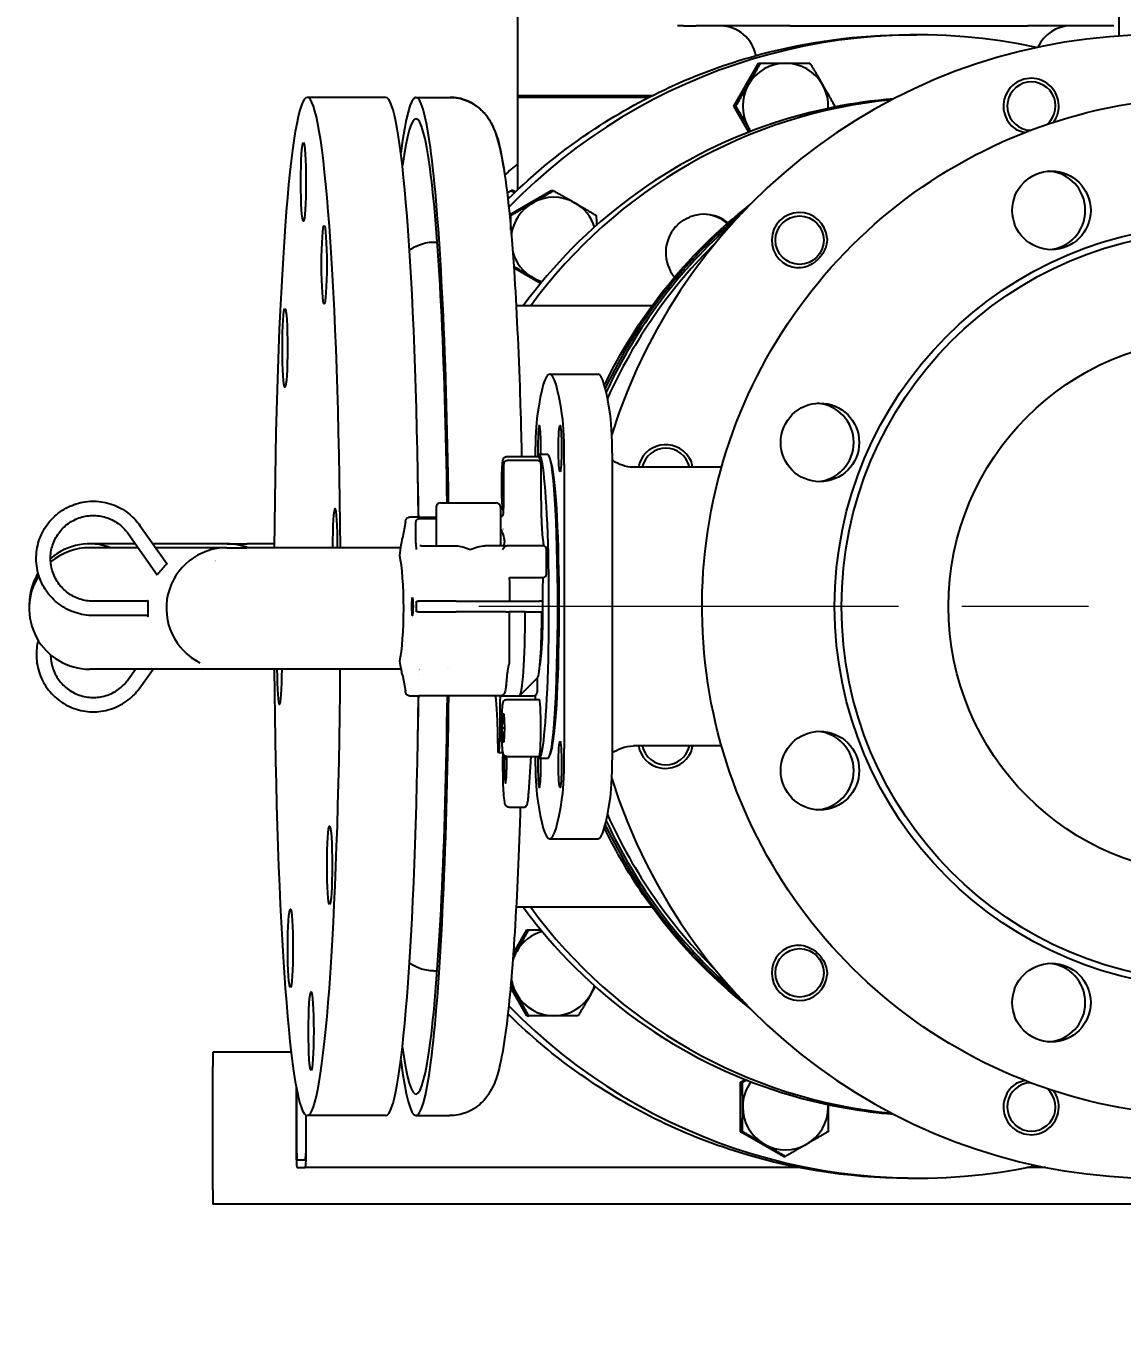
# Model space of a CAD drawing. Header units: millimetres. Extents: x 0 to 14850, y -38768 to 10500.
# Drawn here: x 8339.6 to 8646.4, y 8294.4 to 8656.9 of the extents above; entities that cross this region are included whole.
import ezdxf

# ---------------------------------------------------------------- set-up
doc = ezdxf.new("R2010")
doc.units = ezdxf.units.MM
doc.header["$LTSCALE"] = 25
doc.linetypes.add('CHAIN', pattern=[0.3543, 0.2362, -0.0295, 0.0591, -0.0295])
for name, color, linetype, lineweight in [('Center Mark', 7, 'Continuous', 18), ('Dimension', 7, 'Continuous', 18), ('Visible', 7, 'Continuous', 25)]:
    doc.layers.add(name, color=color, linetype=linetype, lineweight=lineweight)
doc.styles.add('Title', font='arial.ttf')
doc.dimstyles.new('Default - Method 2b', dxfattribs={"dimscale": 25, "dimtxt": 3, "dimasz": 2.5, "dimexe": 3, "dimexo": 0.5, "dimgap": 0.7, "dimtad": 0, "dimtoh": 1, "dimdec": 1, "dimrnd": 1e-08, "dimtxsty": 'Title', "dimcen": 0.09, "dimdle": 10, "dimclrd": 256, "dimclre": 256, "dimclrt": 7, "dimadec": 0, "dimazin": 2, "dimtfac": 0.833333, "dimtdec": 1, "dimtmove": 0, "dimatfit": 3, "dimfxl": 1, "dimtolj": 1, "dimlwd": -1, "dimlwe": -1, "dimarcsym": 0})

# ---------------------------------------------------------------- blocks, each defined once
blk = doc.blocks.new('*D68')
at = {"layer": 'Defpoints', "color": 0, "transparency": 16777216}
for p in [(12899.61, 10228.26), (8555.86, 9864.34), (12910.76, 8294.43)]:
    blk.add_point(p, dxfattribs=at)
at = {"layer": 'Dimension', "transparency": 16777216}
for p, q in [((12910.69, 8306.93), (12899.17, 10303.26)), ((8555.79, 9876.84), (8553.47, 10278.18)), ((12837.11, 10227.9), (10857.73, 10216.48)), ((8616.41, 10203.55), (10595.78, 10214.97))]:
    blk.add_line(p, q, dxfattribs=at)
for points in [[(12837.05, 10238.31), (12837.17, 10217.48), (12899.61, 10228.26)], [(8616.35, 10213.96), (8616.47, 10193.13), (8553.91, 10203.19)]]:
    blk.add_solid(points, dxfattribs=at)
at = {"layer": 'Dimension', "color": 7, "transparency": 16777216, "insert": (10613.28, 10177.4), "char_height": 75, "attachment_point": 7, "style": 'Title'}
blk.add_mtext('\\A1;4346', dxfattribs=at)

msp = doc.modelspace()

# ---------------------------------------------------------------- linework, layer by layer
at = {"layer": 'Center Mark', "linetype": 'CHAIN', "ltscale": 23.990969}
msp.add_line((8796.35, 8494.43), (8466.35, 8494.43), dxfattribs=at)
at = {"layer": 'Visible'}
for p, q in [((8477.3, 8636.93), (8477.3, 8801.52)), ((8645.6, 8654.1), (8645.6, 8730.73)), ((8523.66, 8656.93), (8521.92, 8656.93)), ((8523.66, 8656.93), (8527.16, 8656.93)), ((8553.5, 8656.93), (8527.16, 8656.93)), ((8553.5, 8656.93), (8619.99, 8656.93)), ((8644.08, 8656.93), (8619.99, 8656.93)), ((8586.53, 8654.43), (8588.99, 8654.43)), ((8537.76, 8634.49), (8544.68, 8646.49)), ((8544.68, 8646.49), (8545.21, 8646.49)), ((8440.3, 8636.93), (8418.35, 8636.93)), ((8448.78, 8636.93), (8458.26, 8636.93)), ((8458.26, 8636.93), (8458.3, 8636.93)), ((8477.3, 8637.43), (8514.91, 8637.43)), ((8477.3, 8611.12), (8477.3, 8637.43)), ((8513.93, 8636.93), (8477.3, 8636.93)), ((8541.96, 8627.22), (8537.76, 8634.49)), ((8537.76, 8634.49), (8538.29, 8634.49)), ((8474.96, 8604.01), (8486.73, 8610.82)), ((8475.93, 8610.82), (8475.4, 8610.82)), ((8475.93, 8610.82), (8476.58, 8610.44)), ((8486.73, 8610.82), (8487.26, 8610.82)), ((8474.97, 8603.89), (8475.28, 8603.89)), ((8453.77, 8596.43), (8454.71, 8596.43)), ((8483.68, 8584.87), (8476.15, 8589.22)), ((8514.83, 8578.58), (8476.8, 8578.58)), ((8486.2, 8559.43), (8499.67, 8559.43)), ((8485.67, 8536.93), (8483.21, 8536.93)), ((8473.32, 8523.43), (8473.32, 8534.28)), ((8474.23, 8536.43), (8483.21, 8536.43)), ((8474.78, 8535.28), (8474.32, 8535.28)), ((8482.76, 8535.28), (8474.78, 8535.28)), ((8483.76, 8534.28), (8483.76, 8524.85)), ((8486.85, 8533.7), (8486.35, 8535.64)), ((8490.29, 8534.16), (8490.29, 8454.7)), ((8503.76, 8454.7), (8503.76, 8534.16)), ((8534.28, 8533.43), (8509.65, 8533.43)), ((8455.59, 8523.43), (8471.19, 8523.43)), ((8449.55, 8519.43), (8446.98, 8519.43)), ((8449.55, 8519.43), (8454.39, 8519.43)), ((8449.76, 8519.07), (8454.39, 8519.07)), ((8454.39, 8522.23), (8454.39, 8511.43)), ((8472.39, 8522.23), (8472.39, 8511.43)), ((8472.39, 8519.43), (8472.5, 8519.43)), ((8371.48, 8517.15), (8379.06, 8506.44)), ((8445.8, 8518.07), (8444.99, 8513.57)), ((8448.77, 8512.16), (8448.77, 8518.04)), ((8473.13, 8516.02), (8473.12, 8516)), ((8370.25, 8511.96), (8357.5, 8511.96)), ((8368.22, 8514.84), (8376.37, 8503.32)), ((8395.9, 8511.96), (8375.15, 8511.96)), ((8409.09, 8511.96), (8401.53, 8511.96)), ((8371.01, 8510.9), (8357.47, 8510.9)), ((8395.82, 8510.9), (8375.91, 8510.9)), ((8444.55, 8510.9), (8401.46, 8510.9)), ((8450.35, 8511.43), (8449.83, 8511.43)), ((8450.35, 8511.43), (8459.8, 8511.43)), ((8472.89, 8511.43), (8468.03, 8511.43)), ((8473.77, 8511.43), (8474.22, 8511.43)), ((8476.02, 8511.43), (8474.22, 8511.43)), ((8476.34, 8511.43), (8476.02, 8511.43)), ((8484.32, 8511.43), (8476.34, 8511.43)), ((8485.32, 8503.53), (8485.32, 8510.43)), ((8392.47, 8507.02), (8392.47, 8507.02)), ((8392.6, 8507.15), (8392.6, 8507.15)), ((8392.69, 8507.24), (8392.69, 8507.24)), ((8474.95, 8501.8), (8474.95, 8495.93)), ((8474.97, 8502.53), (8476.02, 8502.53)), ((8476.02, 8502.53), (8476.34, 8502.53)), ((8476.34, 8502.53), (8484.32, 8502.53)), ((8484.28, 8495.93), (8484.28, 8498.53)), ((8373.72, 8495.9), (8358.45, 8495.9)), ((8448.89, 8495.93), (8449.35, 8495.93)), ((8459.99, 8495.93), (8449.35, 8495.93)), ((8459.99, 8495.93), (8474.95, 8495.93)), ((8474.95, 8495.93), (8483.35, 8495.93)), ((8484.28, 8495.93), (8483.35, 8495.93)), ((8373.72, 8491.9), (8358.45, 8491.9)), ((8449.35, 8492.93), (8448.89, 8492.93)), ((8449.35, 8492.93), (8459.99, 8492.93)), ((8473.96, 8492.93), (8459.99, 8492.93)), ((8473.96, 8492.93), (8474.89, 8492.93)), ((8479.35, 8492.93), (8474.89, 8492.93)), ((8474.89, 8492.93), (8474.89, 8478.41)), ((8395.81, 8476.9), (8357.47, 8476.9)), ((8368.25, 8474.02), (8370.29, 8476.9)), ((8371.52, 8471.71), (8375.19, 8476.9)), ((8389.96, 8477.96), (8389.96, 8477.96)), ((8444.64, 8476.9), (8401.46, 8476.9)), ((8444.99, 8475.31), (8445.8, 8470.8)), ((8449.8, 8476.9), (8449.79, 8476.9)), ((8482.79, 8474.48), (8477.83, 8469.49)), ((8482.71, 8474.39), (8482.71, 8470.43)), ((8446.98, 8469.43), (8449.55, 8469.43)), ((8472.5, 8469.43), (8449.55, 8469.43)), ((8472.5, 8469.43), (8477.72, 8469.43)), ((8474.23, 8468.43), (8483.21, 8468.43)), ((8477.72, 8469.43), (8481.71, 8469.43)), ((8472.2, 8465.43), (8472.2, 8457.58)), ((8472.93, 8460.43), (8473.08, 8464.43)), ((8473.08, 8464.43), (8473.38, 8464.43)), ((8473.38, 8464.43), (8473.53, 8460.43)), ((8472.93, 8460.43), (8473.53, 8460.43)), ((8473.08, 8456.43), (8472.93, 8460.43)), ((8473.53, 8460.43), (8473.38, 8456.43)), ((8471.65, 8453.58), (8471.65, 8453.58)), ((8471.94, 8453.58), (8471.65, 8453.58)), ((8471.94, 8453.58), (8473.1, 8453.58)), ((8473.38, 8456.43), (8473.08, 8456.43)), ((8486.85, 8455.16), (8486.35, 8453.22)), ((8534.28, 8455.43), (8509.65, 8455.43)), ((8474.23, 8452.43), (8483.21, 8452.43)), ((8480.33, 8442.39), (8480.98, 8452.43)), ((8485.67, 8451.93), (8483.21, 8451.93)), ((8474.83, 8438.24), (8478.82, 8438.24)), ((8486.2, 8429.43), (8499.67, 8429.43)), ((8514.83, 8410.28), (8476.8, 8410.28)), ((8475.99, 8397.26), (8479.81, 8403.9)), ((8479.81, 8403.9), (8480.35, 8403.9)), ((8453.77, 8392.43), (8454.71, 8392.43)), ((8479.81, 8379.9), (8475.24, 8387.85)), ((8475.01, 8379.93), (8474.44, 8379.93)), ((8479.81, 8379.9), (8480.35, 8379.9)), ((8413.84, 8369.68), (8391.95, 8369.68)), ((8391.95, 8369.68), (8391.95, 8365.68)), ((8391.95, 8331.18), (8391.95, 8365.68)), ((8415.26, 8359.97), (8415.26, 8341.43)), ((8415.39, 8341.43), (8415.39, 8359.28)), ((8539.62, 8361.3), (8540.92, 8362.06)), ((8539.62, 8361.3), (8540.15, 8361.3)), ((8539.62, 8347.44), (8539.62, 8361.3)), ((8417.91, 8352.09), (8417.91, 8341.43)), ((8418.04, 8341.43), (8418.04, 8352.01)), ((8440.3, 8351.93), (8418.35, 8351.93)), ((8448.78, 8351.93), (8458.26, 8351.93)), ((8539.62, 8347.44), (8540.15, 8347.44)), ((8551.59, 8340.52), (8539.62, 8347.44)), ((8417.78, 8339.43), (8415.52, 8339.43)), ((8551.59, 8340.52), (8552.12, 8340.52)), ((8415.52, 8337.43), (8417.78, 8337.43)), ((8555.76, 8337.43), (8417.78, 8337.43)), ((8586.53, 8334.43), (8588.99, 8334.43)), ((8625.07, 8337.43), (8619.76, 8337.43)), ((8391.95, 8331.18), (8391.95, 8327.18)), ((8691.95, 8327.18), (8391.95, 8327.18))]:
    msp.add_line(p, q, dxfattribs=at)
for centre, radius, start, end in [((8534, 8646.93), 10, 9.6655, 90), ((8632, 8646.93), 10, 90, 156.1173), ((8474.32, 8534.28), 1, 90, 180), ((8482.76, 8534.28), 1, 0, 90), ((8455.59, 8522.23), 1.2, 90, 180), ((8471.19, 8522.23), 1.2, 0, 90), ((8484.32, 8510.43), 1, 0, 90), ((8484.32, 8503.53), 1, 270, 0), ((8473.89, 8478.41), 1, 306.0842, 0)]:
    msp.add_arc(centre, radius, start, end, dxfattribs=at)
for centre, major_axis, ratio, start_param, end_param in [((8588.99, 8494.43), (0, 160), 0.997858, 6.07226, 7.080674), ((8655.84, 8494.43), (0, 160), 0.997858, 0, 1.264958), ((8552.19, 8634.49), (0, 12), 0.997858, 0, 1.047198), ((8552.19, 8634.49), (0, 12), 0.997858, 5.235988, 6.283185), ((8448.78, 8494.43), (0, 142.5), 0.065414, 4.917329, 6.75551), ((8620.94, 8634.49), (0, 7.77), 0.997858, 4.254748, 8.835221), ((8552.19, 8634.49), (0, -12), 0.997858, 4.18879, 5.235988), ((8552.19, 8634.49), (0, 12), 0.997858, 4.658897, 5.235988), ((8621.01, 8634.49), (0, -6.77), 0.997858, 0.724516, 6.246296), ((8418.35, 8494.43), (0, 142.5), 0.065414, 4.828212, 7.738159), ((8440.3, 8494.43), (0, 142.5), 0.065414, 4.88874, 6.283185), ((8448.78, 8494.43), (0, 136.5), 0.065414, 4.926475, 6.725093), ((8595.63, 8494.43), (0, 142.5), 0.997858, 0.096235, 0.939085), ((8552.19, 8634.49), (0, -12), 0.997858, 5.235988, 5.341474), ((8578.29, 8494.43), (0, -160), 0.997858, 3.82649, 3.856555), ((8625.13, 8605.3), (0, -11), 0.997858, 0.068588, 3.073005), ((8487.33, 8596.96), (0, 12), 0.997858, 5.759587, 6.806784), ((8475.33, 8596.96), (0, 12), 0.997858, 0.02419, 0.07464), ((8487.33, 8596.96), (0, -12), 0.997858, 3.665191, 4.583806), ((8487.33, 8596.96), (0, 12), 0.997858, 5.021887, 5.759587), ((8630.23, 8494.43), (0, 142.5), 0.997858, 0.686315, 1.12797), ((8529.4, 8593.46), (0, 10.75), 0.997858, 5.604798, 6.657903), ((8529.01, 8593.46), (0, 10.75), 0.997858, 5.580407, 6.26489), ((8556.08, 8596.96), (0, -7.77), 0.997858, 1.636754, 6.217227), ((8630.98, 8494.43), (0, 142.5), 0.997858, 0.718477, 1.136164), ((8529.4, 8593.46), (0, 10.75), 0.997858, 0.825694, 2.262831), ((8632.16, 8494.43), (0, 142.5), 0.997858, 0.774635, 1.149807), ((8487.33, 8596.96), (0, -12), 0.997858, 4.999671, 5.759587), ((8487.33, 8596.96), (0, -12), 0.997858, 5.759587, 6.011265), ((8486.2, 8429.43), (0, 130), 0.065414, 5.857392, 6.708979), ((8499.67, 8429.43), (0, 130), 0.065414, 5.857392, 6.283185), ((8483.09, 8534.16), (0, 15), 0.065414, 0.425793, 1.419001), ((8489.31, 8534.16), (0, -15), 0.065414, 1.570796, 2.715799), ((8502.78, 8534.16), (0, 15), 0.065414, 4.712389, 5.857392), ((8560.32, 8540.35), (0, -11), 0.997858, 0.068588, 3.073005), ((8483.31, 8538.63), (0, 6.5), 0.065414, 4.448702, 8.15825), ((8483.21, 8494.43), (0, 42.5), 0.065414, 2.988049, 6.436729), ((8485.67, 8494.43), (0, 42.5), 0.065414, 3.141593, 6.283185), ((8518.63, 8531.96), (0, 7.77), 0.997858, 5.301946, 7.663558), ((8518.7, 8531.96), (0, 6.77), 0.997858, 4.931352, 7.635018), ((8483.21, 8528.43), (0, 8), 0.065414, 5.663656, 6.283185), ((8486.2, 8494.43), (0, 40.5), 0.065414, 3.388754, 6.036023), ((8442.79, 8494.43), (0, -106), 0.065414, 1.808889, 1.913074), ((8426.12, 8510.87), (0, 11), 0.065414, 4.71508, 7.851291), ((8474.26, 8520.43), (-0.999, 0.049), 0.598715, 0, 0.001604), ((8357.5, 8494.96), (0, 17), 0.997858, 5.927481, 6.990325), ((8395.9, 8494.96), (0, 17), 0.997858, 5.927481, 6.283002), ((8401.49, 8494.96), (0, 17), 0.831464, 0, 0.000308), ((8445.97, 8513.37), (0, 1.06), 0.93768, 1.381424, 1.388707), ((8473.96, 8531.43), (0, -20), 0.065414, 5.81642, 5.965625), ((8357.47, 8493.9), (0, 17), 0.997858, 0, 0.70104), ((8395.87, 8493.9), (0, 17), 0.997858, 0.000057, 2.679486), ((8395.87, 8493.9), (0, 17), 0.997858, 6.2829, 6.283242), ((8443.12, 8493.9), (0, 17), 0.130828, 3.656866, 5.767912), ((8393.77, 8493.9), (0, 13.25), 0.997858, 0.093193, 0.09322), ((8357.47, 8493.9), (0, -17), 0.997858, 4.139361, 6.283185), ((8357.5, 8494.96), (0, -17), 0.997858, 4.165439, 4.70938), ((8483.21, 8494.43), (0, -17), 0.065414, 0.205138, 1.833718), ((8447.78, 8494.43), (0, 17), 0.065414, 4.624039, 4.800739), ((8477.72, 8494.43), (0, -25), 0.065414, 0, 1.51076), ((8482.71, 8494.43), (0, -20), 0.065414, 0.065602, 1.495726), ((8388.54, 8493.9), (0, -13.25), 0.997858, 5.972231, 5.972351), ((8401.46, 8493.9), (0, -17), 0.831463, 6.282878, 6.283185), ((8418.35, 8494.43), (0, -142.5), 0.065414, 4.835734, 7.730637), ((8410.57, 8477.99), (0, -11), 0.065414, 4.811988, 7.754383), ((8440.3, 8494.43), (0, 142.5), 0.065414, 4.586381, 4.586416), ((8442.79, 8494.43), (0, -106), 0.065414, 1.389573, 1.389575), ((8442.79, 8494.43), (0, -106), 0.065414, 1.402434, 1.402484), ((8451.18, 8493.9), (0, -17), 0.831463, 6.189591, 6.189848), ((8448.78, 8494.43), (0, -136.5), 0.065414, 1.44565, 1.445664), ((8448.78, 8494.43), (0, -142.5), 0.065414, 1.450982, 1.450995), ((8440.3, 8494.43), (0, -142.5), 0.065414, 0, 1.394445), ((8448.78, 8494.43), (0, -142.5), 0.065414, 5.810861, 7.67763), ((8448.78, 8494.43), (0, -136.5), 0.065414, 5.841277, 7.669792), ((8442.79, 8494.43), (0, -106), 0.065414, 1.228518, 1.332704), ((8472.46, 8465.43), (0, 4), 0.065414, 0, 1.570796), ((8481.71, 8470.43), (0, -1), 0.997858, 0, 1.570796), ((8483.21, 8460.43), (0, 8), 0.065414, 3.141593, 6.283185), ((8471.94, 8457.58), (0, -4), 0.065414, 0, 1.570796), ((8560.32, 8448.51), (0, -11), 0.997858, 0.068588, 3.073005), ((8489.31, 8454.7), (0, -15), 0.065414, 0.425793, 1.570796), ((8502.78, 8454.7), (0, 15), 0.065414, 3.567386, 4.712389), ((8518.63, 8456.9), (0, -7.77), 0.997858, 4.902813, 7.264425), ((8518.7, 8456.9), (0, -6.77), 0.997858, 4.931352, 7.635018), ((8473.83, 8450.24), (0, -5.25), 0.065414, 4.223376, 8.285882), ((8483.09, 8454.7), (0, 15), 0.065414, 1.722592, 2.715799), ((8483.31, 8450.24), (0, -6.5), 0.065414, 4.408121, 8.117669), ((8655.84, 8494.43), (0, -160), 0.997858, 5.018228, 6.283185), ((8486.2, 8559.43), (0, -130), 0.065414, 5.857392, 6.708979), ((8499.67, 8559.43), (0, -130), 0.065414, 0, 0.425793), ((8632.16, 8494.43), (0, 142.5), 0.997858, 1.991786, 2.366958), ((8630.23, 8494.43), (0, 142.5), 0.997858, 2.013622, 2.455278), ((8630.98, 8494.43), (0, 142.5), 0.997858, 2.005429, 2.423116), ((8595.63, 8494.43), (0, -142.5), 0.997858, 5.3441, 6.18695), ((8487.33, 8391.9), (0, 12), 0.997858, 0.27192, 1.047198), ((8556.08, 8391.9), (0, -7.77), 0.997858, 3.207551, 7.788024), ((8487.33, 8391.9), (0, -12), 0.997858, 4.18879, 4.425107), ((8625.13, 8383.57), (0, -11), 0.997858, 0.068588, 3.073005), ((8487.33, 8391.9), (0, -12), 0.997858, 4.840971, 5.235988), ((8487.33, 8391.9), (0, -12), 0.997858, 5.235988, 6.283185), ((8487.33, 8391.9), (0, -12), 0.997858, 0, 1.047198), ((8487.33, 8391.9), (0, 12), 0.997858, 4.18879, 4.402891), ((8588.99, 8494.43), (0, -160), 0.997858, 5.485697, 6.494111), ((8475.33, 8391.9), (0, -12), 0.997858, 6.208545, 6.211892), ((8552.19, 8354.37), (0, -12), 0.997858, 4.083304, 4.712389), ((8620.94, 8354.37), (0, -7.77), 0.997858, 3.731149, 8.311622), ((8621.01, 8354.37), (0, -6.77), 0.997858, 3.178482, 8.700262), ((8552.19, 8354.37), (0, -12), 0.997858, 4.712389, 5.759587), ((8552.19, 8354.37), (0, 12), 0.997858, 3.665191, 4.712389), ((8552.19, 8354.37), (0, 12), 0.997858, 4.712389, 4.765881), ((8415.52, 8341.43), (0, -4), 0.065414, 4.712389, 6.283185), ((8415.52, 8341.43), (0, -2), 0.065414, 4.712389, 6.283185), ((8417.78, 8341.43), (0, -4), 0.065414, 0, 1.570796), ((8417.78, 8341.43), (0, -2), 0.065414, 0, 1.570796), ((8552.19, 8354.37), (0, -12), 0.997858, 5.759587, 6.806784)]:
    msp.add_ellipse(centre, major_axis=major_axis, ratio=ratio, start_param=start_param, end_param=end_param, dxfattribs=at)
for centre, major_axis, ratio in [((8417.27, 8613.3), (0, 11), 0.065414), ((8626.63, 8605.3), (0, 11), 0.997858), ((8556.15, 8596.96), (0, 6.77), 0.997858), ((8423.08, 8590.11), (0, 11), 0.065414), ((8672.45, 8494.43), (0, 106.73), 0.997858), ((8672.65, 8494.43), (0, 105), 0.997858), ((8412.09, 8566.86), (0, 11), 0.065414), ((8672.65, 8494.43), (0, -75), 0.997858), ((8561.83, 8540.35), (0, 11), 0.997858), ((8489.09, 8538.63), (0, -6.5), 0.065414), ((8447.78, 8494.43), (0, 2.5), 0.065414), ((8561.83, 8448.51), (0, 11), 0.997858), ((8489.09, 8450.24), (0, 6.5), 0.065414), ((8424.6, 8422), (0, -11), 0.065414), ((8413.61, 8398.76), (0, -11), 0.065414), ((8556.15, 8391.9), (0, 6.77), 0.997858), ((8626.63, 8383.57), (0, -11), 0.997858), ((8419.42, 8375.56), (0, -11), 0.065414)]:
    msp.add_ellipse(centre, major_axis=major_axis, ratio=ratio, dxfattribs=at)
for points, knots in [([(8474.49, 8608.42), (8481.93, 8615.77), (8490.1, 8622.38), (8513.05, 8637.5), (8528.79, 8644.58), (8558.69, 8652.6), (8572.61, 8654.43), (8586.53, 8654.43)], [7.0761652, 7.0761652, 7.0761652, 7.0761652, 7.2724028, 7.2724028, 7.5923978, 7.5923978, 7.8539816, 7.8539816, 7.8539816, 7.8539816]), ([(8458.26, 8636.93), (8459.88, 8636.93), (8461.48, 8636.6), (8464.27, 8635.52), (8465.41, 8634.77), (8467.41, 8633.14), (8468.13, 8632.28), (8469.61, 8630.27), (8470.09, 8629.27), (8471.78, 8625.44), (8472.26, 8623.06), (8474.23, 8612.66), (8475.3, 8602.1), (8476.89, 8578.18), (8477.45, 8566.37), (8478.06, 8547.98), (8478.22, 8542.28), (8478.34, 8536.43)], [3.966837, 3.966837, 3.966837, 3.966837, 3.992131, 3.992131, 4.020022, 4.020022, 4.055648, 4.055648, 4.114411, 4.114411, 4.299873, 4.299873, 4.742921, 4.742921, 5.071327, 5.071327, 5.212106, 5.212106, 5.212106, 5.212106]), ([(8473.66, 8615.28), (8473.65, 8615.36), (8473.64, 8615.43), (8473.09, 8619.12), (8472.54, 8622.08), (8471.32, 8626.43), (8470.88, 8627.95), (8469.21, 8630.87), (8468.59, 8631.85), (8466.5, 8634.01), (8465.04, 8635.24), (8461.49, 8636.6), (8459.9, 8636.93), (8458.3, 8636.93)], [7.7556655, 7.7556655, 7.7556655, 7.7556655, 7.7596593, 7.7596593, 7.9480299, 7.9480299, 8.0622826, 8.0622826, 8.109088, 8.109088, 8.1514573, 8.1514573, 8.1765353, 8.1765353, 8.1765353, 8.1765353]), ([(8582.38, 8636.49), (8570.98, 8635.59), (8559.69, 8633.3), (8534.44, 8624.92), (8520.81, 8617.81), (8497.27, 8600.25), (8487.18, 8590.05), (8478.81, 8578.58)], [4.7911211, 4.7911211, 4.7911211, 4.7911211, 5.0323698, 5.0323698, 5.3523545, 5.3523545, 5.6514601, 5.6514601, 5.6514601, 5.6514601]), ([(8671.05, 8351.93), (8655.88, 8351.93), (8640.72, 8354.38), (8611.92, 8363.95), (8598.3, 8371.06), (8573.96, 8389.21), (8563.26, 8400.25), (8545.86, 8425.15), (8539.17, 8439.01), (8530.47, 8468.13), (8528.47, 8483.4), (8529.35, 8513.78), (8532.24, 8528.9), (8542.62, 8557.47), (8550.11, 8570.91), (8568.93, 8594.76), (8580.26, 8605.15), (8605.61, 8621.85), (8619.62, 8628.15), (8646.25, 8635.3), (8658.65, 8636.93), (8671.05, 8636.93)], [3.141593, 3.141593, 3.141593, 3.141593, 3.461578, 3.461578, 3.781567, 3.781567, 4.101563, 4.101563, 4.421568, 4.421568, 4.74158, 4.74158, 5.061594, 5.061594, 5.381605, 5.381605, 5.701608, 5.701608, 6.021603, 6.021603, 6.283185, 6.283185, 6.283185, 6.283185]), ([(8619.1, 8627.08), (8618.92, 8627.11), (8618.74, 8627.15), (8617.84, 8627.37), (8617.19, 8627.66), (8616.63, 8628.03)], [2.3996632, 2.3996632, 2.3996632, 2.3996632, 2.4488197, 2.4488197, 2.6508871, 2.6508871, 2.6508871, 2.6508871]), ([(8501.51, 8556.35), (8506.04, 8565.75), (8511.6, 8574.65), (8525.14, 8591.8), (8533.3, 8599.9), (8542.3, 8606.92)], [2.4673178, 2.4673178, 2.4673178, 2.4673178, 2.6870642, 2.6870642, 2.9276854, 2.9276854, 2.9276854, 2.9276854]), ([(8521.52, 8600.75), (8521.73, 8600.98), (8521.96, 8601.21), (8522.87, 8602.04), (8523.63, 8602.57), (8524.78, 8603.17), (8525.12, 8603.32), (8525.47, 8603.46)], [-2.1952792, -2.1952792, -2.1952792, -2.1952792, -2.0993492, -2.0993492, -1.8229843, -1.8229843, -1.7097702, -1.7097702, -1.7097702, -1.7097702]), ([(8446.96, 8594.18), (8447.36, 8594.48), (8447.82, 8594.78), (8449.49, 8595.68), (8450.97, 8596.2), (8452.98, 8596.41), (8453.37, 8596.43), (8453.77, 8596.43)], [3.91865022, 3.91865022, 3.91865022, 3.91865022, 3.93164362, 3.93164362, 3.96002198, 3.96002198, 3.96683748, 3.96683748, 3.96683748, 3.96683748]), ([(8563.82, 8597.47), (8563.86, 8596.8), (8563.78, 8596.1), (8563.32, 8594.43), (8562.83, 8593.46), (8562.01, 8592.39), (8561.87, 8592.22), (8561.65, 8591.98), (8561.57, 8591.9), (8561.44, 8591.76), (8561.38, 8591.7), (8561.25, 8591.57), (8561.19, 8591.51), (8561.01, 8591.34), (8560.9, 8591.24), (8560.42, 8590.84), (8560.03, 8590.56), (8559.01, 8589.94), (8558.35, 8589.64), (8556.95, 8589.24), (8556.24, 8589.16), (8555.57, 8589.21)], [1.448168, 1.448168, 1.448168, 1.448168, 1.662259, 1.662259, 1.95536, 1.95536, 2.012063, 2.012063, 2.040794, 2.040794, 2.063214, 2.063214, 2.087886, 2.087886, 2.127651, 2.127651, 2.254943, 2.254943, 2.44882, 2.44882, 2.650887, 2.650887, 2.650887, 2.650887]), ([(8473.28, 8521.03), (8473.24, 8521.11), (8473.21, 8521.18), (8473.1, 8521.53), (8473.06, 8521.79), (8472.96, 8522.6), (8472.92, 8523.17), (8472.85, 8524.45), (8472.82, 8525.13), (8472.78, 8526.56), (8472.77, 8527.32), (8472.77, 8528.84), (8472.77, 8529.61), (8472.8, 8531.07), (8472.82, 8531.78), (8472.88, 8533.05), (8472.91, 8533.62), (8473, 8534.61), (8473.05, 8535), (8473.14, 8535.46), (8473.17, 8535.58), (8473.27, 8535.81), (8473.3, 8535.89), (8473.44, 8536.08), (8473.52, 8536.17), (8473.77, 8536.33), (8473.89, 8536.39), (8474.1, 8536.43), (8474.16, 8536.43), (8474.23, 8536.43)], [3.266887, 3.266887, 3.266887, 3.266887, 3.337014, 3.337014, 3.635481, 3.635481, 4.008983, 4.008983, 4.338526, 4.338526, 4.662705, 4.662705, 4.9857, 4.9857, 5.309276, 5.309276, 5.636201, 5.636201, 5.978928, 5.978928, 6.131057, 6.131057, 6.195081, 6.195081, 6.241509, 6.241509, 6.270886, 6.270886, 6.283185, 6.283185, 6.283185, 6.283185]), ([(8509.65, 8533.43), (8508.55, 8533.43), (8507.46, 8533.63), (8505.51, 8534.29), (8504.68, 8534.75), (8503.94, 8535.28), (8503.85, 8535.34), (8503.76, 8535.41)], [0, 0, 0, 0, 0.02202127, 0.02202127, 0.04614441, 0.04614441, 0.04969974, 0.04969974, 0.04969974, 0.04969974]), ([(8525.08, 8536.28), (8525.45, 8535.72), (8525.73, 8535.07), (8525.99, 8534.06), (8526.05, 8533.75), (8526.09, 8533.43)], [1.4481676, 1.4481676, 1.4481676, 1.4481676, 1.6622591, 1.6622591, 1.7526701, 1.7526701, 1.7526701, 1.7526701]), ([(8358.45, 8491.9), (8356.75, 8491.9), (8355.05, 8492.18), (8351.81, 8493.25), (8350.28, 8494.05), (8347.55, 8496.08), (8346.35, 8497.32), (8344.4, 8500.12), (8343.64, 8501.67), (8342.67, 8504.94), (8342.44, 8506.66), (8342.54, 8510.07), (8342.86, 8511.77), (8344.03, 8514.98), (8344.87, 8516.49), (8346.98, 8519.16), (8348.26, 8520.33), (8351.1, 8522.21), (8352.68, 8522.91), (8355.97, 8523.8), (8357.69, 8523.97), (8361.09, 8523.77), (8362.77, 8523.4), (8365.93, 8522.14), (8367.42, 8521.25), (8369.76, 8519.28), (8370.69, 8518.27), (8371.48, 8517.15)], [3.141593, 3.141593, 3.141593, 3.141593, 3.461432, 3.461432, 3.781303, 3.781303, 4.101257, 4.101257, 4.421312, 4.421312, 4.741446, 4.741446, 5.061606, 5.061606, 5.381729, 5.381729, 5.701767, 5.701767, 6.021703, 6.021703, 6.341564, 6.341564, 6.661404, 6.661404, 6.981287, 6.981287, 7.237238, 7.237238, 7.237238, 7.237238]), ([(8473.26, 8520.48), (8473.27, 8520.65), (8473.28, 8520.82), (8473.29, 8521.19), (8473.29, 8521.38), (8473.31, 8521.77), (8473.31, 8521.97), (8473.32, 8522.38), (8473.32, 8522.59), (8473.32, 8523.01), (8473.32, 8523.22), (8473.32, 8523.43)], [4.0688879, 4.0688879, 4.0688879, 4.0688879, 4.1975881, 4.1975881, 4.3262883, 4.3262883, 4.4549885, 4.4549885, 4.5836888, 4.5836888, 4.712389, 4.712389, 4.712389, 4.712389]), ([(8483.76, 8524.85), (8483.76, 8524.12), (8483.77, 8523.39), (8483.79, 8521.96), (8483.8, 8521.25), (8483.83, 8519.89), (8483.85, 8519.23), (8483.9, 8517.97), (8483.93, 8517.38), (8483.99, 8516.28), (8484.02, 8515.77), (8484.06, 8515.31)], [1.5707963, 1.5707963, 1.5707963, 1.5707963, 1.747013, 1.747013, 1.9232296, 1.9232296, 2.0994462, 2.0994462, 2.2756629, 2.2756629, 2.4518795, 2.4518795, 2.4518795, 2.4518795]), ([(8358.45, 8495.9), (8357.18, 8495.9), (8355.9, 8496.11), (8353.47, 8496.91), (8352.33, 8497.51), (8350.28, 8499.04), (8349.38, 8499.97), (8347.91, 8502.07), (8347.35, 8503.24), (8346.62, 8505.69), (8346.45, 8506.97), (8346.53, 8509.53), (8346.77, 8510.8), (8347.64, 8513.21), (8348.27, 8514.34), (8349.86, 8516.35), (8350.81, 8517.22), (8352.94, 8518.63), (8354.12, 8519.16), (8356.59, 8519.82), (8357.88, 8519.95), (8360.43, 8519.8), (8361.69, 8519.52), (8364.06, 8518.58), (8365.17, 8517.91), (8366.93, 8516.43), (8367.63, 8515.67), (8368.22, 8514.84)], [3.141593, 3.141593, 3.141593, 3.141593, 3.461841, 3.461841, 3.78204, 3.78204, 4.10211, 4.10211, 4.422024, 4.422024, 4.741818, 4.741818, 5.061572, 5.061572, 5.381383, 5.381383, 5.701325, 5.701325, 6.021422, 6.021422, 6.341637, 6.341637, 6.661884, 6.661884, 6.982064, 6.982064, 7.237238, 7.237238, 7.237238, 7.237238]), ([(8445.8, 8518.07), (8445.81, 8518.15), (8445.83, 8518.23), (8445.86, 8518.38), (8445.88, 8518.46), (8445.93, 8518.6), (8445.95, 8518.68), (8446.04, 8518.85), (8446.08, 8518.96), (8446.29, 8519.17), (8446.39, 8519.27), (8446.67, 8519.39), (8446.81, 8519.43), (8446.96, 8519.43), (8446.97, 8519.43), (8446.98, 8519.43)], [5.9341195, 5.9341195, 5.9341195, 5.9341195, 6.0039326, 6.0039326, 6.0737458, 6.0737458, 6.143559, 6.143559, 6.2133721, 6.2133721, 6.2538158, 6.2538158, 6.2813066, 6.2813066, 6.2831853, 6.2831853, 6.2831853, 6.2831853]), ([(8448.77, 8518.04), (8448.77, 8518.17), (8448.79, 8518.32), (8448.89, 8518.56), (8448.97, 8518.68), (8449.15, 8518.86), (8449.27, 8518.95), (8449.5, 8519.04), (8449.64, 8519.07), (8449.76, 8519.07)], [-0.1500851, -0.1500851, -0.1500851, -0.1500851, -0.1117025, -0.1117025, -0.0739086, -0.0739086, -0.0367233, -0.0367233, 0, 0, 0, 0]), ([(8472.39, 8519.49), (8472.47, 8519.51), (8472.55, 8519.54), (8472.79, 8519.66), (8472.93, 8519.78), (8473.16, 8520.07), (8473.25, 8520.25), (8473.26, 8520.48)], [0.0992374, 0.0992374, 0.0992374, 0.0992374, 0.1651716, 0.1651716, 0.2974309, 0.2974309, 0.4255777, 0.4255777, 0.4255777, 0.4255777]), ([(8484.06, 8515.31), (8484.11, 8514.7), (8484.16, 8514.15), (8484.26, 8513.16), (8484.32, 8512.72), (8484.43, 8511.98), (8484.48, 8511.68), (8484.54, 8511.44), (8484.54, 8511.42), (8484.55, 8511.41)], [2.4518795, 2.4518795, 2.4518795, 2.4518795, 2.5898221, 2.5898221, 2.7277648, 2.7277648, 2.8657074, 2.8657074, 2.8752555, 2.8752555, 2.8752555, 2.8752555]), ([(8395.9, 8511.96), (8396.13, 8511.96), (8396.56, 8511.96), (8398.19, 8511.96), (8399.64, 8511.96), (8401.49, 8511.96)], [0, 0, 0, 0, 0.749016, 0.749016, 1.749094, 1.749094, 1.749094, 1.749094]), ([(8444.22, 8508.69), (8444.35, 8509.61), (8444.53, 8510.76), (8444.77, 8512.29), (8444.87, 8512.92), (8444.94, 8513.27), (8444.95, 8513.34), (8444.96, 8513.38), (8444.97, 8513.39), (8444.97, 8513.39), (8444.97, 8513.39), (8444.97, 8513.38), (8444.97, 8513.38), (8444.97, 8513.38), (8444.97, 8513.38), (8444.97, 8513.37), (8444.97, 8513.37), (8444.97, 8513.37), (8444.97, 8513.37), (8444.97, 8513.37)], [-0.3288776, -0.3288776, -0.3288776, -0.3288776, -0.1567838, -0.1567838, -0.0370297, -0.0370297, -0.0133023, -0.0133023, -0.0049538, -0.0049538, -0.0024991, -0.0024991, -0.0014765, -0.0014765, -0.0007786, -0.0007786, -0.0003973, -0.0003973, 0, 0, 0, 0]), ([(8448.77, 8512.16), (8448.77, 8511.91), (8448.77, 8511.62), (8448.79, 8511.05), (8448.81, 8510.71), (8448.83, 8510.43)], [-0.194026, -0.194026, -0.194026, -0.194026, -0.1175628, -0.1175628, 0, 0, 0, 0]), ([(8473.12, 8511.46), (8473.22, 8511.49), (8473.33, 8511.57), (8473.54, 8511.85), (8473.61, 8512.12), (8473.55, 8512.43)], [-1.704868, -1.704868, -1.704868, -1.704868, -1.5004595, -1.5004595, -1.196308, -1.196308, -1.196308, -1.196308]), ([(8395.87, 8510.9), (8396.17, 8510.9), (8396.7, 8510.9), (8398.48, 8510.9), (8399.8, 8510.9), (8401.46, 8510.9)], [0, 0, 0, 0, 0.849663, 0.849663, 1.748063, 1.748063, 1.748063, 1.748063]), ([(8459.93, 8511.43), (8460.53, 8511.41), (8461.2, 8511.27), (8462.59, 8510.9), (8463.31, 8510.65), (8463.98, 8510.43)], [0.8706198, 0.8706198, 0.8706198, 0.8706198, 1.0671683, 1.0671683, 1.2774687, 1.2774687, 1.2774687, 1.2774687]), ([(8463.98, 8510.43), (8464.64, 8510.65), (8465.36, 8510.9), (8466.75, 8511.28), (8467.43, 8511.43), (8468.03, 8511.43)], [0, 0, 0, 0, 0.2103004, 0.2103004, 0.4206008, 0.4206008, 0.4206008, 0.4206008]), ([(8472.96, 8510.43), (8473.24, 8510.71), (8473.56, 8511.05), (8473.75, 8511.41), (8473.76, 8511.42), (8473.77, 8511.43)], [0, 0, 0, 0, 0.1175628, 0.1175628, 0.1220028, 0.1220028, 0.1220028, 0.1220028]), ([(8473.77, 8511.43), (8473.73, 8511.43), (8473.69, 8511.43), (8473.49, 8511.43), (8473.31, 8511.44), (8473.16, 8511.45), (8473.14, 8511.45), (8473.11, 8511.45), (8473.11, 8511.45), (8473.11, 8511.46), (8473.11, 8511.46), (8473.12, 8511.46)], [1.0379158, 1.0379158, 1.0379158, 1.0379158, 1.0617748, 1.0617748, 1.1696508, 1.1696508, 1.2099883, 1.2099883, 1.2350127, 1.2350127, 1.238877, 1.238877, 1.238877, 1.238877]), ([(8379.06, 8506.44), (8379.06, 8506.44), (8379.04, 8506.4), (8378.93, 8506.27), (8378.83, 8506.16), (8378.6, 8505.91), (8378.45, 8505.75), (8378.12, 8505.38), (8377.94, 8505.18), (8377.6, 8504.79), (8377.42, 8504.57), (8377.1, 8504.17), (8376.94, 8503.98), (8376.7, 8503.68), (8376.6, 8503.54), (8376.44, 8503.36), (8376.39, 8503.31), (8376.38, 8503.31)], [0.6233054, 0.6233054, 0.6233054, 0.6233054, 0.6882253, 0.6882253, 0.7637372, 0.7637372, 0.8403793, 0.8403793, 0.9170213, 0.9170213, 0.9948846, 0.9948846, 1.0727478, 1.0727478, 1.1490898, 1.1490898, 1.2254318, 1.2254318, 1.2254318, 1.2254318]), ([(8484.28, 8498.53), (8484.28, 8499.05), (8484.29, 8499.57), (8484.31, 8500.55), (8484.32, 8501.01), (8484.36, 8501.83), (8484.39, 8502.19), (8484.41, 8502.5), (8484.41, 8502.52), (8484.42, 8502.54)], [4.712389, 4.712389, 4.712389, 4.712389, 5.0265482, 5.0265482, 5.3407075, 5.3407075, 5.6503339, 5.6503339, 5.6731175, 5.6731175, 5.6731175, 5.6731175]), ([(8373.69, 8496.15), (8373.71, 8496.15), (8373.72, 8496.09), (8373.73, 8495.86), (8373.72, 8495.69), (8373.71, 8495.29), (8373.7, 8495.04), (8373.69, 8494.48), (8373.69, 8494.18), (8373.69, 8493.62), (8373.69, 8493.32), (8373.7, 8492.76), (8373.71, 8492.51), (8373.72, 8492.11), (8373.73, 8491.94), (8373.72, 8491.71), (8373.71, 8491.65), (8373.69, 8491.65), (8373.67, 8491.65), (8373.64, 8491.71), (8373.6, 8491.85), (8373.6, 8491.87), (8373.59, 8491.9)], [0.678892, 0.678892, 0.678892, 0.678892, 0.763754, 0.763754, 0.8486159, 0.8486159, 0.933477, 0.933477, 1.0183381, 1.0183381, 1.1031991, 1.1031991, 1.1880602, 1.1880602, 1.2729221, 1.2729221, 1.3577841, 1.3577841, 1.3577841, 1.442646, 1.442646, 1.4602601, 1.4602601, 1.4602601, 1.4602601]), ([(8373.59, 8495.9), (8373.6, 8495.93), (8373.6, 8495.95), (8373.64, 8496.09), (8373.67, 8496.15), (8373.69, 8496.15)], [1.9342001, 1.9342001, 1.9342001, 1.9342001, 1.9518142, 1.9518142, 2.0366761, 2.0366761, 2.0366761, 2.0366761]), ([(8343.03, 8484.98), (8342.65, 8483.52), (8342.48, 8482.01), (8342.58, 8478.79), (8342.9, 8477.09), (8344.07, 8473.89), (8344.91, 8472.38), (8347.02, 8469.7), (8348.29, 8468.53), (8351.14, 8466.66), (8352.71, 8465.95), (8356.01, 8465.07), (8357.72, 8464.89), (8361.12, 8465.09), (8362.81, 8465.47), (8365.97, 8466.73), (8367.45, 8467.61), (8369.8, 8469.59), (8370.73, 8470.6), (8371.52, 8471.71)], [4.458929, 4.458929, 4.458929, 4.458929, 4.741446, 4.741446, 5.061606, 5.061606, 5.381729, 5.381729, 5.701767, 5.701767, 6.021703, 6.021703, 6.341564, 6.341564, 6.661404, 6.661404, 6.981287, 6.981287, 7.237238, 7.237238, 7.237238, 7.237238]), ([(8346.52, 8480.91), (8346.52, 8480.81), (8346.52, 8480.71), (8346.56, 8479.33), (8346.81, 8478.06), (8347.68, 8475.65), (8348.31, 8474.52), (8349.89, 8472.52), (8350.85, 8471.64), (8352.98, 8470.23), (8354.16, 8469.7), (8356.63, 8469.04), (8357.91, 8468.91), (8360.46, 8469.06), (8361.73, 8469.34), (8364.1, 8470.29), (8365.21, 8470.95), (8366.97, 8472.43), (8367.66, 8473.19), (8368.25, 8474.02)], [4.716554, 4.716554, 4.716554, 4.716554, 4.741818, 4.741818, 5.061572, 5.061572, 5.381383, 5.381383, 5.701325, 5.701325, 6.021422, 6.021422, 6.341637, 6.341637, 6.661884, 6.661884, 6.982064, 6.982064, 7.237238, 7.237238, 7.237238, 7.237238]), ([(8444.97, 8475.5), (8444.97, 8475.49), (8444.97, 8475.49), (8444.97, 8475.49), (8444.97, 8475.48), (8444.97, 8475.48), (8444.97, 8475.48), (8444.97, 8475.47), (8444.97, 8475.47), (8444.97, 8475.46), (8444.96, 8475.47), (8444.95, 8475.5), (8444.93, 8475.55), (8444.85, 8475.86), (8444.73, 8476.47), (8444.5, 8477.63), (8444.35, 8478.42), (8444.22, 8479.11)], [-1.257581, -1.257581, -1.257581, -1.257581, -1.253921, -1.253921, -1.250233, -1.250233, -1.244328, -1.244328, -1.230584, -1.230584, -1.192481, -1.192481, -1.106697, -1.106697, -0.63649, -0.63649, 0, 0, 0, 0]), ([(8401.45, 8476.9), (8399.36, 8476.9), (8397.79, 8476.9), (8396.38, 8476.9), (8396.05, 8476.9), (8395.86, 8476.9)], [0, 0, 0, 0, 1.130911, 1.130911, 1.747884, 1.747884, 1.747884, 1.747884]), ([(8474.65, 8477.76), (8474.63, 8477.69), (8474.58, 8477.54), (8474.49, 8477.11), (8474.44, 8476.81), (8474.33, 8476.11), (8474.28, 8475.71), (8474.19, 8474.79), (8474.14, 8474.28), (8474.09, 8473.67), (8474.08, 8473.61), (8474.08, 8473.55)], [0.1761016, 0.1761016, 0.1761016, 0.1761016, 0.2914578, 0.2914578, 0.419873, 0.419873, 0.5482883, 0.5482883, 0.6767035, 0.6767035, 0.6897132, 0.6897132, 0.6897132, 0.6897132]), ([(8474.08, 8473.55), (8474.05, 8473.14), (8474.01, 8472.75), (8473.94, 8472.06), (8473.9, 8471.74), (8473.82, 8471.19), (8473.77, 8470.95), (8473.67, 8470.52), (8473.63, 8470.34), (8473.48, 8470.04), (8473.43, 8469.92), (8473.24, 8469.73), (8473.18, 8469.67), (8472.99, 8469.54), (8472.82, 8469.47), (8472.59, 8469.43), (8472.55, 8469.43), (8472.5, 8469.43)], [2.4518795, 2.4518795, 2.4518795, 2.4518795, 2.5898221, 2.5898221, 2.7277648, 2.7277648, 2.8657074, 2.8657074, 3.00365, 3.00365, 3.0726213, 3.0726213, 3.0974935, 3.0974935, 3.1331378, 3.1331378, 3.1415927, 3.1415927, 3.1415927, 3.1415927]), ([(8446.98, 8469.43), (8446.86, 8469.43), (8446.73, 8469.46), (8446.51, 8469.54), (8446.41, 8469.6), (8446.25, 8469.72), (8446.19, 8469.79), (8446.08, 8469.93), (8446.04, 8470), (8445.96, 8470.16), (8445.94, 8470.23), (8445.89, 8470.38), (8445.87, 8470.46), (8445.83, 8470.61), (8445.82, 8470.69), (8445.8, 8470.78), (8445.8, 8470.79), (8445.8, 8470.8)], [3.1415927, 3.1415927, 3.1415927, 3.1415927, 3.1656423, 3.1656423, 3.1920824, 3.1920824, 3.2249898, 3.2249898, 3.2734151, 3.2734151, 3.3432282, 3.3432282, 3.4130414, 3.4130414, 3.4828546, 3.4828546, 3.4906585, 3.4906585, 3.4906585, 3.4906585]), ([(8470.97, 8469.43), (8471.04, 8468.86), (8471.12, 8468.16), (8471.25, 8466.52), (8471.32, 8465.59), (8471.43, 8463.54), (8471.47, 8462.42), (8471.56, 8460.06), (8471.59, 8458.81), (8471.63, 8456.24), (8471.65, 8454.92), (8471.65, 8453.58)], [0.457482, 0.457482, 0.457482, 0.457482, 0.668882, 0.668882, 0.880282, 0.880282, 1.091682, 1.091682, 1.303082, 1.303082, 1.514481, 1.514481, 1.514481, 1.514481]), ([(8474.23, 8452.43), (8474.11, 8452.43), (8473.99, 8452.45), (8473.77, 8452.53), (8473.68, 8452.58), (8473.53, 8452.7), (8473.47, 8452.76), (8473.36, 8452.89), (8473.32, 8452.95), (8473.24, 8453.11), (8473.21, 8453.18), (8473.1, 8453.53), (8473.06, 8453.79), (8472.96, 8454.6), (8472.92, 8455.17), (8472.85, 8456.45), (8472.82, 8457.13), (8472.78, 8458.56), (8472.77, 8459.32), (8472.77, 8460.84), (8472.77, 8461.61), (8472.8, 8463.07), (8472.82, 8463.78), (8472.88, 8465.05), (8472.91, 8465.62), (8473, 8466.61), (8473.05, 8467), (8473.14, 8467.46), (8473.17, 8467.58), (8473.27, 8467.81), (8473.3, 8467.89), (8473.44, 8468.08), (8473.52, 8468.17), (8473.77, 8468.33), (8473.89, 8468.39), (8474.1, 8468.43), (8474.16, 8468.43), (8474.23, 8468.43)], [3.141593, 3.141593, 3.141593, 3.141593, 3.164493, 3.164493, 3.189645, 3.189645, 3.220688, 3.220688, 3.262426, 3.262426, 3.337014, 3.337014, 3.635481, 3.635481, 4.008983, 4.008983, 4.338526, 4.338526, 4.662705, 4.662705, 4.9857, 4.9857, 5.309276, 5.309276, 5.636201, 5.636201, 5.978928, 5.978928, 6.131057, 6.131057, 6.195081, 6.195081, 6.241509, 6.241509, 6.270886, 6.270886, 6.283185, 6.283185, 6.283185, 6.283185]), ([(8482.18, 8468.43), (8482.2, 8468.79), (8482.22, 8469.11), (8482.25, 8469.46), (8482.26, 8469.53), (8482.27, 8469.6)], [5.3685255, 5.3685255, 5.3685255, 5.3685255, 5.6503339, 5.6503339, 5.7389081, 5.7389081, 5.7389081, 5.7389081]), ([(8503.76, 8453.45), (8504.39, 8453.93), (8505.21, 8454.44), (8507.25, 8455.19), (8508.45, 8455.43), (8509.65, 8455.43)], [3.09189291, 3.09189291, 3.09189291, 3.09189291, 3.11741547, 3.11741547, 3.14159265, 3.14159265, 3.14159265, 3.14159265]), ([(8526.09, 8455.43), (8526.05, 8455.12), (8526, 8454.82), (8525.74, 8453.79), (8525.45, 8453.14), (8525.08, 8452.58)], [2.3642601, 2.3642601, 2.3642601, 2.3642601, 2.4488197, 2.4488197, 2.6508871, 2.6508871, 2.6508871, 2.6508871]), ([(8474.83, 8438.24), (8474.69, 8438.24), (8474.56, 8438.27), (8474.33, 8438.36), (8474.23, 8438.42), (8474.06, 8438.56), (8474, 8438.63), (8473.88, 8438.8), (8473.84, 8438.88), (8473.7, 8439.21), (8473.65, 8439.42), (8473.49, 8440.3), (8473.4, 8441.17), (8473.27, 8443.15), (8473.22, 8444.14), (8473.15, 8446.29), (8473.13, 8447.44), (8473.11, 8449.79), (8473.11, 8450.99), (8473.13, 8452.59), (8473.13, 8453.01), (8473.14, 8453.42)], [3.141593, 3.141593, 3.141593, 3.141593, 3.166974, 3.166974, 3.19497, 3.19497, 3.230812, 3.230812, 3.290436, 3.290436, 3.483573, 3.483573, 3.913757, 3.913757, 4.242189, 4.242189, 4.565405, 4.565405, 4.887404, 4.887404, 5.00426, 5.00426, 5.00426, 5.00426]), ([(8478.82, 8438.24), (8478.96, 8438.24), (8479.09, 8438.27), (8479.32, 8438.36), (8479.42, 8438.42), (8479.59, 8438.56), (8479.65, 8438.63), (8479.77, 8438.8), (8479.81, 8438.88), (8479.93, 8439.16), (8479.97, 8439.34), (8480.06, 8439.75), (8480.1, 8439.99), (8480.17, 8440.54), (8480.2, 8440.85), (8480.27, 8441.54), (8480.3, 8441.92), (8480.32, 8442.35), (8480.33, 8442.37), (8480.33, 8442.39)], [3.1415927, 3.1415927, 3.1415927, 3.1415927, 3.166974, 3.166974, 3.1949695, 3.1949695, 3.2308118, 3.2308118, 3.2904364, 3.2904364, 3.447516, 3.447516, 3.6045957, 3.6045957, 3.7616753, 3.7616753, 3.9187549, 3.9187549, 3.9269908, 3.9269908, 3.9269908, 3.9269908]), ([(8477.97, 8438.24), (8477.9, 8435.9), (8477.82, 8433.59), (8477.29, 8418.87), (8476.71, 8407.51), (8475.32, 8387.86), (8474.52, 8379.67), (8473.05, 8369.75), (8472.51, 8366.79), (8471.28, 8362.43), (8470.84, 8360.91), (8469.17, 8357.99), (8468.56, 8357.02), (8466.46, 8354.85), (8465, 8353.62), (8461.45, 8352.26), (8459.86, 8351.93), (8458.26, 8351.93)], [5.979649, 5.979649, 5.979649, 5.979649, 6.038643, 6.038643, 6.362131, 6.362131, 6.691552, 6.691552, 6.879923, 6.879923, 6.994176, 6.994176, 7.040983, 7.040983, 7.083352, 7.083352, 7.10843, 7.10843, 7.10843, 7.10843]), ([(8542.3, 8381.94), (8531.12, 8390.66), (8521.24, 8401.06), (8508.72, 8418.97), (8504.84, 8425.61), (8501.51, 8432.52)], [1.1078479, 1.1078479, 1.1078479, 1.1078479, 1.4067391, 1.4067391, 1.5682154, 1.5682154, 1.5682154, 1.5682154]), ([(8478.81, 8410.28), (8479.86, 8408.84), (8480.93, 8407.43), (8491.45, 8394.11), (8502.77, 8383.71), (8528.12, 8367.01), (8542.14, 8360.71), (8565.16, 8354.53), (8573.74, 8353.06), (8582.38, 8352.37)], [6.9149105, 6.9149105, 6.9149105, 6.9149105, 6.9524052, 6.9524052, 7.2724097, 7.2724097, 7.5924021, 7.5924021, 7.7752495, 7.7752495, 7.7752495, 7.7752495]), ([(8555.57, 8399.66), (8556.24, 8399.7), (8556.94, 8399.62), (8558.62, 8399.15), (8559.59, 8398.65), (8560.66, 8397.82), (8560.83, 8397.68), (8561.07, 8397.46), (8561.15, 8397.39), (8561.29, 8397.25), (8561.35, 8397.19), (8561.48, 8397.07), (8561.54, 8397), (8561.71, 8396.82), (8561.81, 8396.71), (8562.21, 8396.23), (8562.49, 8395.84), (8563.1, 8394.83), (8563.39, 8394.17), (8563.78, 8392.77), (8563.86, 8392.06), (8563.82, 8391.39)], [1.448168, 1.448168, 1.448168, 1.448168, 1.662259, 1.662259, 1.95536, 1.95536, 2.012063, 2.012063, 2.040794, 2.040794, 2.063214, 2.063214, 2.087886, 2.087886, 2.127651, 2.127651, 2.254943, 2.254943, 2.44882, 2.44882, 2.650887, 2.650887, 2.650887, 2.650887]), ([(8453.77, 8392.43), (8452.4, 8392.43), (8451.04, 8392.7), (8448.7, 8393.54), (8447.72, 8394.12), (8446.96, 8394.68)], [0.82524482, 0.82524482, 0.82524482, 0.82524482, 0.84885313, 0.84885313, 0.87343207, 0.87343207, 0.87343207, 0.87343207]), ([(8586.53, 8334.43), (8569.5, 8334.43), (8552.48, 8337.19), (8520.14, 8347.92), (8504.85, 8355.9), (8485.3, 8370.49), (8479.72, 8375.28), (8474.49, 8380.44)], [4.712389, 4.712389, 4.712389, 4.712389, 5.0323761, 5.0323761, 5.3523659, 5.3523659, 5.4902054, 5.4902054, 5.4902054, 5.4902054]), ([(8616.63, 8360.83), (8617.19, 8361.21), (8617.84, 8361.49), (8618.73, 8361.71), (8618.91, 8361.75), (8619.1, 8361.78)], [1.4481676, 1.4481676, 1.4481676, 1.4481676, 1.6622591, 1.6622591, 1.7156915, 1.7156915, 1.7156915, 1.7156915])]:
    msp.add_open_spline(points, degree=3, knots=knots, dxfattribs=at)
for points, weights in [([(8541.82, 8640.49), (8543.43, 8643.28), (8545.21, 8646.49)], [1, 1.0379548493, 1]), ([(8545.21, 8646.49), (8548.98, 8646.49), (8552.19, 8646.49)], [1, 1.0379548493, 1]), ([(8552.19, 8646.49), (8555.4, 8646.49), (8559.04, 8646.49)], [1, 1.0379548493, 1]), ([(8559.04, 8646.49), (8560.96, 8643.28), (8562.56, 8640.49)], [1, 1.0379548493, 1]), ([(8538.29, 8634.49), (8540.22, 8637.71), (8541.82, 8640.49)], [1, 1.0379548493, 1]), ([(8562.56, 8640.49), (8564.17, 8637.71), (8565.95, 8634.49)], [1, 1.0379548493, 1]), ([(8541.82, 8628.49), (8540.22, 8631.28), (8538.29, 8634.49)], [1, 1.0379548493, 1]), ([(8565.95, 8634.49), (8565.86, 8634.34), (8565.78, 8634.18)], [1, 1.00175568472, 1.00334894335]), ([(8542.44, 8627.41), (8542.13, 8627.95), (8541.82, 8628.49)], [1.01162046939, 1.00716150048, 1]), ([(8474.29, 8610.19), (8474.83, 8610.5), (8475.4, 8610.82)], [1.01060372373, 1.00637142297, 1]), ([(8475.4, 8610.82), (8475.89, 8610.53), (8476.37, 8610.25)], [1, 1.00579496994, 1.00982038067]), ([(8481.34, 8607.35), (8484.12, 8608.96), (8487.26, 8610.82)], [1, 1.0379548493, 1]), ([(8487.26, 8610.82), (8490.54, 8608.96), (8493.32, 8607.35)], [1, 1.0379548493, 1]), ([(8475.28, 8603.89), (8478.56, 8605.75), (8481.34, 8607.35)], [1, 1.0379548493, 1]), ([(8493.32, 8607.35), (8496.1, 8605.75), (8499.23, 8603.89)], [1, 1.0379548493, 1]), ([(8475.34, 8599.8), (8475.33, 8601.73), (8475.28, 8603.89)], [1.01856610426, 1.02177131114, 1]), ([(8499.23, 8603.89), (8499.26, 8602.44), (8499.28, 8601.1)], [1, 1.01454402369, 1.01794171804]), ([(8481.34, 8586.57), (8478.91, 8587.98), (8476.13, 8589.55)], [1, 1.03312098656, 1.00843646101]), ([(8483.87, 8585.1), (8482.59, 8585.85), (8481.34, 8586.57)], [1.0187091929, 1.01672124473, 1]), ([(8479.35, 8492.93), (8481.94, 8492.93), (8484.01, 8492.93)], [1.00856519871, 1.0105592367, 1]), ([(8476.96, 8397.9), (8478.56, 8400.69), (8480.35, 8403.9)], [1, 1.0379548493, 1]), ([(8480.35, 8403.9), (8482.14, 8403.9), (8483.75, 8403.9)], [1, 1.01769609148, 1.01889091056]), ([(8475.9, 8396.08), (8476.44, 8397), (8476.96, 8397.9)], [1.01641615888, 1.01200560794, 1]), ([(8476.96, 8385.9), (8476.16, 8387.29), (8475.31, 8388.73)], [1, 1.01857662483, 1.01896895983]), ([(8480.35, 8379.9), (8478.56, 8383.12), (8476.96, 8385.9)], [1, 1.0379548493, 1]), ([(8497.7, 8385.9), (8496.1, 8383.12), (8494.17, 8379.9)], [1, 1.0379548493, 1]), ([(8498.94, 8388.07), (8498.32, 8386.97), (8497.7, 8385.9)], [1.01780500075, 1.01426047794, 1]), ([(8487.33, 8379.9), (8484.12, 8379.9), (8480.35, 8379.9)], [1, 1.0379548493, 1]), ([(8494.17, 8379.9), (8490.54, 8379.9), (8487.33, 8379.9)], [1, 1.0379548493, 1]), ([(8540.15, 8361.3), (8540.71, 8361.62), (8541.25, 8361.93)], [1, 1.00632955395, 1.01054800726]), ([(8540.22, 8354.37), (8540.22, 8357.59), (8540.15, 8361.3)], [1, 1.0379548493, 1]), ([(8540.15, 8347.44), (8540.22, 8351.16), (8540.22, 8354.37)], [1, 1.0379548493, 1]), ([(8564.17, 8354.37), (8564.17, 8351.16), (8564.1, 8347.44)], [1, 1.0379548493, 1]), ([(8564.17, 8355.01), (8564.17, 8354.69), (8564.17, 8354.37)], [1.00658031816, 1.00363906899, 1]), ([(8546.2, 8343.98), (8543.43, 8345.59), (8540.15, 8347.44)], [1, 1.0379548493, 1]), ([(8564.1, 8347.44), (8560.96, 8345.59), (8558.18, 8343.98)], [1, 1.0379548493, 1]), ([(8552.12, 8340.52), (8548.98, 8342.37), (8546.2, 8343.98)], [1, 1.0379548493, 1]), ([(8558.18, 8343.98), (8555.4, 8342.37), (8552.12, 8340.52)], [1, 1.0379548493, 1])]:
    msp.add_rational_spline(points, weights, degree=2, dxfattribs=at)
for points in [[(8627.9, 8631.06), (8627.72, 8630.69), (8627.49, 8630.33), (8627.22, 8630)], [(8472.39, 8516.03), (8472.39, 8516.02), (8472.4, 8516.01), (8472.41, 8516)], [(8472.41, 8516), (8472.94, 8515.06), (8473.28, 8514.23), (8473.37, 8513.57)], [(8444.92, 8513.16), (8444.94, 8513.28), (8444.96, 8513.41), (8444.98, 8513.54)], [(8459.8, 8511.43), (8459.84, 8511.43), (8459.88, 8511.43), (8459.93, 8511.43)], [(8376.38, 8503.31), (8376.37, 8503.31), (8376.37, 8503.31), (8376.37, 8503.32)], [(8474.95, 8501.8), (8474.95, 8502.04), (8474.96, 8502.31), (8474.97, 8502.53)], [(8444.99, 8475.3), (8444.96, 8475.43), (8444.93, 8475.57), (8444.89, 8475.71)], [(8627.22, 8358.87), (8627.49, 8358.53), (8627.72, 8358.17), (8627.9, 8357.81)]]:
    msp.add_open_spline(points, degree=3, dxfattribs=at)

# ---------------------------------------------------------------- dimensions: what is measured, and where the dimension line sits
at = {"layer": 'Dimension'}
dim = msp.add_linear_dim(base=(12899.61, 10228.26), p1=(8555.86, 9864.34), p2=(12910.76, 8294.43), angle=0.3306, dimstyle='Default - Method 2b', override={"dimgap": 0.7, "dimtih": 1, "dimdec": 0, "dimtol": 0, "dimlim": 0, "dimtp": 0, "dimtm": 0, "dimtdec": 1, "dimtofl": 0, "dimatfit": 1}, dxfattribs=at)
dim.commit()
dim.dimension.update_dxf_attribs({"geometry": '*D68', "text_midpoint": (10726.76, 10215.72), "dimtype": 160})

doc.saveas('drawing.dxf')
